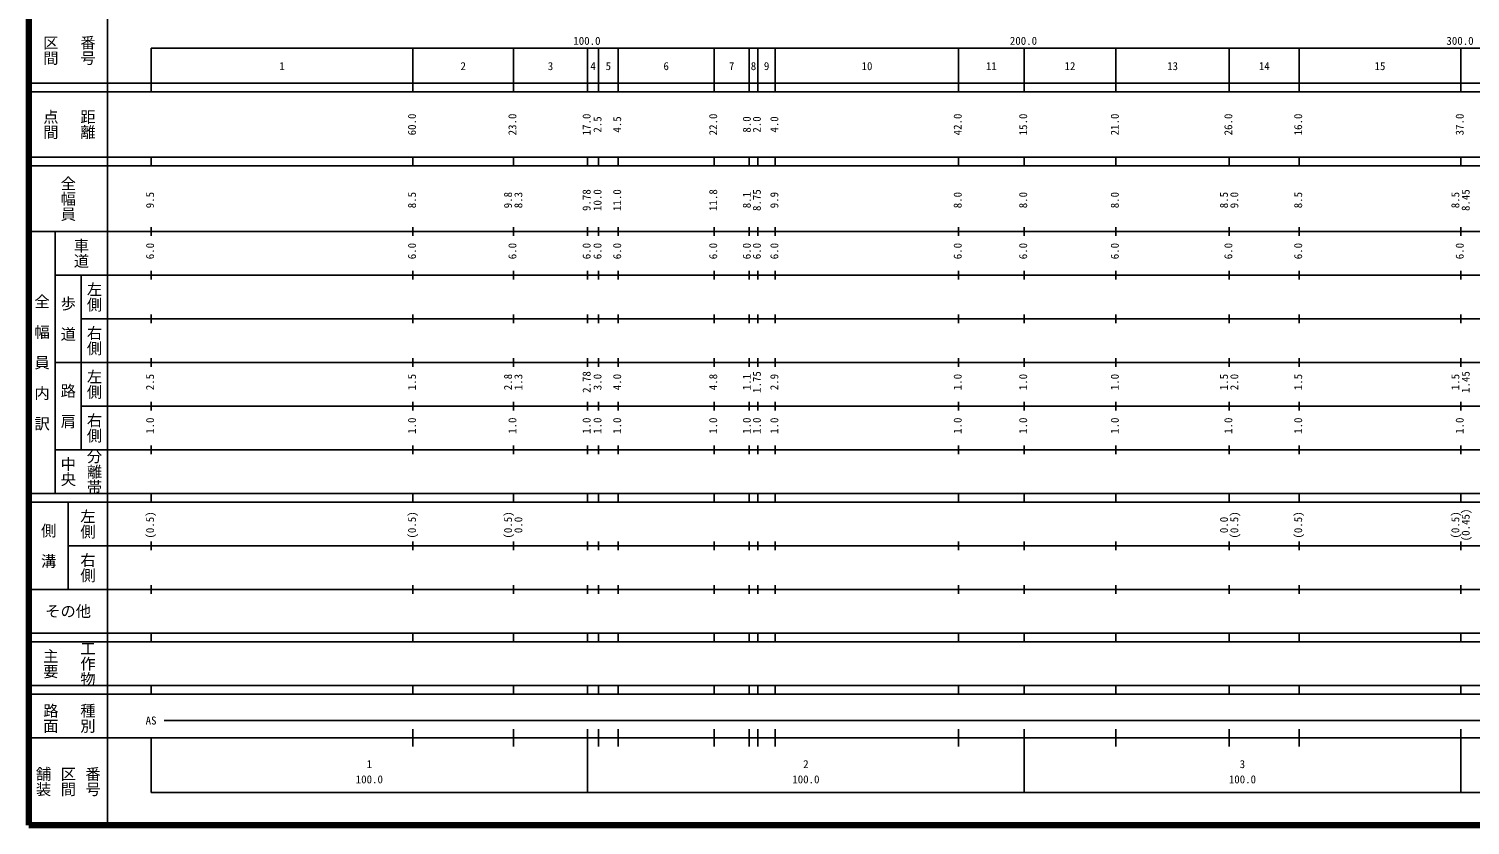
# Model space of a CAD drawing. Units: millimetres on the paper, enlarged 1000 times. Extents: x 40000 to 680000, y 20000 to 380000.
# Drawn here: x 40000 to 370172, y 20000 to 202409 of the extents above; entities that cross this region are included whole.
import ezdxf
from ezdxf.enums import TextEntityAlignment as Align

# ---------------------------------------------------------------- set-up
doc = ezdxf.new("R2010")
doc.units = ezdxf.units.MM
doc.header["$LTSCALE"] = 1000
doc.layers.add('M-TTL', color=2, linetype='Continuous', lineweight=140)
doc.layers.add('M-TTL-BAND', color=7, linetype='Continuous', lineweight=25)
doc.styles.add('@ＭＳ ゴシック', font='')
doc.styles.add('ＭＳ ゴシック', font='')
doc.styles.get('@ＭＳ ゴシック').set_extended_font_data('@MS Gothic')
doc.styles.get('ＭＳ ゴシック').set_extended_font_data('MS Gothic')

msp = doc.modelspace()

# ---------------------------------------------------------------- linework, layer by layer
at = {"layer": 'M-TTL'}
for p, q in [((40000, 380000), (40000, 20000)), ((40000, 20000), (680000, 20000))]:
    msp.add_line(p, q, dxfattribs=at)
at = {"layer": 'M-TTL-BAND'}
for p, q in [((58000, 370000), (58000, 20000)), ((68000, 198000), (579000, 198000)), ((68000, 198000), (68000, 188000)), ((128000, 188000), (128000, 198000)), ((151000, 188000), (151000, 198000)), ((168000, 188000), (168000, 198000)), ((170500, 188000), (170500, 198000)), ((175000, 188000), (175000, 198000)), ((197000, 188000), (197000, 198000)), ((205000, 188000), (205000, 198000)), ((207000, 188000), (207000, 198000)), ((211000, 188000), (211000, 198000)), ((253000, 188000), (253000, 198000)), ((268000, 188000), (268000, 198000)), ((289000, 188000), (289000, 198000)), ((315000, 188000), (315000, 198000)), ((331000, 188000), (331000, 198000)), ((368000, 188000), (368000, 198000)), ((40000, 190000), (579000, 190000)), ((40000, 188000), (579000, 188000)), ((40000, 173000), (579000, 173000)), ((68000, 171000), (68000, 173000)), ((128000, 171000), (128000, 173000)), ((151000, 171000), (151000, 173000)), ((168000, 171000), (168000, 173000)), ((170500, 171000), (170500, 173000)), ((175000, 171000), (175000, 173000)), ((197000, 171000), (197000, 173000)), ((205000, 171000), (205000, 173000)), ((207000, 171000), (207000, 173000)), ((211000, 171000), (211000, 173000)), ((253000, 171000), (253000, 173000)), ((268000, 171000), (268000, 173000)), ((289000, 171000), (289000, 173000)), ((315000, 171000), (315000, 173000)), ((331000, 171000), (331000, 173000)), ((368000, 171000), (368000, 173000)), ((40000, 171000), (579000, 171000)), ((40000, 156000), (579000, 156000)), ((46000, 96000), (46000, 156000)), ((68000, 155000), (68000, 157000)), ((128000, 155000), (128000, 157000)), ((151000, 155000), (151000, 157000)), ((168000, 155000), (168000, 157000)), ((170500, 155000), (170500, 157000)), ((175000, 155000), (175000, 157000)), ((197000, 155000), (197000, 157000)), ((205000, 155000), (205000, 157000)), ((207000, 155000), (207000, 157000)), ((211000, 155000), (211000, 157000)), ((253000, 155000), (253000, 157000)), ((268000, 155000), (268000, 157000)), ((289000, 155000), (289000, 157000)), ((315000, 155000), (315000, 157000)), ((331000, 155000), (331000, 157000)), ((368000, 155000), (368000, 157000)), ((46000, 146000), (579000, 146000)), ((52000, 146000), (52000, 106000)), ((68000, 145000), (68000, 147000)), ((128000, 145000), (128000, 147000)), ((151000, 145000), (151000, 147000)), ((168000, 145000), (168000, 147000)), ((170500, 145000), (170500, 147000)), ((175000, 145000), (175000, 147000)), ((197000, 145000), (197000, 147000)), ((205000, 145000), (205000, 147000)), ((207000, 145000), (207000, 147000)), ((211000, 145000), (211000, 147000)), ((253000, 145000), (253000, 147000)), ((268000, 145000), (268000, 147000)), ((289000, 145000), (289000, 147000)), ((315000, 145000), (315000, 147000)), ((331000, 145000), (331000, 147000)), ((368000, 145000), (368000, 147000)), ((52000, 136000), (579000, 136000)), ((68000, 135000), (68000, 137000)), ((128000, 135000), (128000, 137000)), ((151000, 135000), (151000, 137000)), ((168000, 135000), (168000, 137000)), ((170500, 135000), (170500, 137000)), ((175000, 135000), (175000, 137000)), ((197000, 135000), (197000, 137000)), ((205000, 135000), (205000, 137000)), ((207000, 135000), (207000, 137000)), ((211000, 135000), (211000, 137000)), ((253000, 135000), (253000, 137000)), ((268000, 135000), (268000, 137000)), ((289000, 135000), (289000, 137000)), ((315000, 135000), (315000, 137000)), ((331000, 135000), (331000, 137000)), ((368000, 135000), (368000, 137000)), ((46000, 126000), (579000, 126000)), ((68000, 125000), (68000, 127000)), ((128000, 125000), (128000, 127000)), ((151000, 125000), (151000, 127000)), ((168000, 125000), (168000, 127000)), ((170500, 125000), (170500, 127000)), ((175000, 125000), (175000, 127000)), ((197000, 125000), (197000, 127000)), ((205000, 125000), (205000, 127000)), ((207000, 125000), (207000, 127000)), ((211000, 125000), (211000, 127000)), ((253000, 125000), (253000, 127000)), ((268000, 125000), (268000, 127000)), ((289000, 125000), (289000, 127000)), ((315000, 125000), (315000, 127000)), ((331000, 125000), (331000, 127000)), ((368000, 125000), (368000, 127000)), ((52000, 116000), (579000, 116000)), ((68000, 115000), (68000, 117000)), ((128000, 115000), (128000, 117000)), ((151000, 115000), (151000, 117000)), ((168000, 115000), (168000, 117000)), ((170500, 115000), (170500, 117000)), ((175000, 115000), (175000, 117000)), ((197000, 115000), (197000, 117000)), ((205000, 115000), (205000, 117000)), ((207000, 115000), (207000, 117000)), ((211000, 115000), (211000, 117000)), ((253000, 115000), (253000, 117000)), ((268000, 115000), (268000, 117000)), ((289000, 115000), (289000, 117000)), ((315000, 115000), (315000, 117000)), ((331000, 115000), (331000, 117000)), ((368000, 115000), (368000, 117000)), ((46000, 106000), (579000, 106000)), ((68000, 105000), (68000, 107000)), ((128000, 105000), (128000, 107000)), ((151000, 105000), (151000, 107000)), ((168000, 105000), (168000, 107000)), ((170500, 105000), (170500, 107000)), ((175000, 105000), (175000, 107000)), ((197000, 105000), (197000, 107000)), ((205000, 105000), (205000, 107000)), ((207000, 105000), (207000, 107000)), ((211000, 105000), (211000, 107000)), ((253000, 105000), (253000, 107000)), ((268000, 105000), (268000, 107000)), ((289000, 105000), (289000, 107000)), ((315000, 105000), (315000, 107000)), ((331000, 105000), (331000, 107000)), ((368000, 105000), (368000, 107000)), ((40000, 96000), (579000, 96000)), ((68000, 94000), (68000, 96000)), ((128000, 94000), (128000, 96000)), ((151000, 94000), (151000, 96000)), ((168000, 94000), (168000, 96000)), ((170500, 94000), (170500, 96000)), ((175000, 94000), (175000, 96000)), ((197000, 94000), (197000, 96000)), ((205000, 94000), (205000, 96000)), ((207000, 94000), (207000, 96000)), ((211000, 94000), (211000, 96000)), ((253000, 94000), (253000, 96000)), ((268000, 94000), (268000, 96000)), ((289000, 94000), (289000, 96000)), ((315000, 94000), (315000, 96000)), ((331000, 94000), (331000, 96000)), ((368000, 94000), (368000, 96000)), ((40000, 94000), (579000, 94000)), ((49000, 94000), (49000, 74000)), ((49000, 84000), (579000, 84000)), ((68000, 83000), (68000, 85000)), ((128000, 83000), (128000, 85000)), ((151000, 83000), (151000, 85000)), ((168000, 83000), (168000, 85000)), ((170500, 83000), (170500, 85000)), ((175000, 83000), (175000, 85000)), ((197000, 83000), (197000, 85000)), ((205000, 83000), (205000, 85000)), ((207000, 83000), (207000, 85000)), ((211000, 83000), (211000, 85000)), ((253000, 83000), (253000, 85000)), ((268000, 83000), (268000, 85000)), ((289000, 83000), (289000, 85000)), ((315000, 83000), (315000, 85000)), ((331000, 83000), (331000, 85000)), ((368000, 83000), (368000, 85000)), ((40000, 74000), (579000, 74000)), ((68000, 73000), (68000, 75000)), ((128000, 73000), (128000, 75000)), ((151000, 73000), (151000, 75000)), ((168000, 73000), (168000, 75000)), ((170500, 73000), (170500, 75000)), ((175000, 73000), (175000, 75000)), ((197000, 73000), (197000, 75000)), ((205000, 73000), (205000, 75000)), ((207000, 73000), (207000, 75000)), ((211000, 73000), (211000, 75000)), ((253000, 73000), (253000, 75000)), ((268000, 73000), (268000, 75000)), ((289000, 73000), (289000, 75000)), ((315000, 73000), (315000, 75000)), ((331000, 73000), (331000, 75000)), ((368000, 73000), (368000, 75000)), ((40000, 64000), (579000, 64000)), ((68000, 62000), (68000, 64000)), ((128000, 62000), (128000, 64000)), ((151000, 62000), (151000, 64000)), ((168000, 62000), (168000, 64000)), ((170500, 62000), (170500, 64000)), ((175000, 62000), (175000, 64000)), ((197000, 62000), (197000, 64000)), ((205000, 62000), (205000, 64000)), ((207000, 62000), (207000, 64000)), ((211000, 62000), (211000, 64000)), ((253000, 62000), (253000, 64000)), ((268000, 62000), (268000, 64000)), ((289000, 62000), (289000, 64000)), ((315000, 62000), (315000, 64000)), ((331000, 62000), (331000, 64000)), ((368000, 62000), (368000, 64000)), ((40000, 62000), (579000, 62000)), ((40000, 52000), (579000, 52000)), ((40000, 50000), (579000, 50000)), ((68000, 50000), (68000, 52000)), ((128000, 50000), (128000, 52000)), ((151000, 50000), (151000, 52000)), ((168000, 50000), (168000, 52000)), ((170500, 50000), (170500, 52000)), ((175000, 50000), (175000, 52000)), ((197000, 50000), (197000, 52000)), ((205000, 50000), (205000, 52000)), ((207000, 50000), (207000, 52000)), ((211000, 50000), (211000, 52000)), ((253000, 50000), (253000, 52000)), ((268000, 50000), (268000, 52000)), ((289000, 50000), (289000, 52000)), ((315000, 50000), (315000, 52000)), ((331000, 50000), (331000, 52000)), ((368000, 50000), (368000, 52000)), ((71000, 44000), (565000, 44000)), ((40000, 40000), (579000, 40000)), ((68000, 40000), (68000, 27500)), ((128000, 38000), (128000, 42000)), ((151000, 38000), (151000, 42000)), ((168000, 27500), (168000, 42000)), ((170500, 38000), (170500, 42000)), ((175000, 38000), (175000, 42000)), ((197000, 38000), (197000, 42000)), ((205000, 38000), (205000, 42000)), ((207000, 38000), (207000, 42000)), ((211000, 38000), (211000, 42000)), ((253000, 38000), (253000, 42000)), ((268000, 27500), (268000, 42000)), ((289000, 38000), (289000, 42000)), ((315000, 38000), (315000, 42000)), ((331000, 38000), (331000, 42000)), ((368000, 27500), (368000, 42000)), ((68000, 27500), (579000, 27500))]:
    msp.add_line(p, q, dxfattribs=at)

# ---------------------------------------------------------------- texts
at = {"layer": 'M-TTL-BAND', "style": '@ＭＳ ゴシック'}
for s, p in [('区間', (45000, 197500)), ('番号', (53500, 197500)), ('点間', (45000, 180500)), ('距離', (53500, 180500)), ('全幅員', (49000, 163500)), ('車道', (52000, 151000)), ('左側', (55000, 141000)), ('全\u3000幅\u3000員\u3000内\u3000訳', (43000, 126000)), ('歩\u3000道', (49000, 136000)), ('右側', (55000, 131000)), ('左側', (55000, 121000)), ('路\u3000肩', (49000, 116000)), ('右側', (55000, 111000)), ('分離帯', (55000, 101000)), ('中央', (49000, 101000)), ('左側', (53500, 89000)), ('側\u3000溝', (44500, 84000)), ('右側', (53500, 79000)), ('主要', (45000, 57000)), ('工作物', (53500, 57000)), ('路面', (45000, 44500)), ('種別', (53500, 44500)), ('舗装', (43333, 30000)), ('区間', (49000, 30000)), ('番号', (54667, 30000))]:
    msp.add_text(s, height=2566, rotation=270, dxfattribs=at).set_placement(p, align=Align.MIDDLE_CENTER)
at = {"layer": 'M-TTL-BAND', "style": 'ＭＳ ゴシック'}
for s, p in [('100.0', (167844, 198195)), ('200.0', (267844, 198195)), ('300.0', (367844, 198195)), ('1', (98000, 192405)), ('2', (139500, 192405)), ('3', (159500, 192405)), ('4', (169250, 192405)), ('5', (172750, 192405)), ('6', (186000, 192405)), ('7', (201000, 192405)), ('8', (206000, 192405)), ('9', (209000, 192405)), ('10', (232000, 192405)), ('11', (260500, 192405)), ('12', (278500, 192405)), ('13', (302000, 192405)), ('14', (323000, 192405)), ('15', (349500, 192405)), ('AS', (68000, 42500)), ('1', (118000, 32523)), ('2', (218000, 32523)), ('3', (318000, 32523)), ('100.0', (118000, 29033)), ('100.0', (218000, 29033)), ('100.0', (318000, 29033))]:
    msp.add_text(s, height=1833, dxfattribs=at).set_placement(p, align=Align.BOTTOM_CENTER)
for s, p in [('60.0', (129228, 180500)), ('23.0', (152228, 180500)), ('17.0', (169228, 180500)), ('2.5', (171728, 180500)), ('4.5', (176228, 180500)), ('22.0', (198228, 180500)), ('8.0', (205926, 180500)), ('2.0', (208228, 180500)), ('4.0', (212228, 180500)), ('42.0', (254228, 180500)), ('15.0', (269228, 180500)), ('21.0', (290228, 180500)), ('26.0', (316228, 180500)), ('16.0', (332228, 180500)), ('37.0', (369228, 180500)), ('9.78', (169228, 163174)), ('10.0', (171728, 163174)), ('11.0', (176228, 163174)), ('11.8', (198228, 163174)), ('8.75', (208228, 163174)), ('8.45', (370598, 163174)), ('9.5', (69228, 163174)), ('8.5', (129228, 163174)), ('9.8', (151228, 163174)), ('8.3', (153598, 163174)), ('8.1', (205926, 163174)), ('9.9', (212228, 163174)), ('8.0', (254228, 163174)), ('8.0', (269228, 163174)), ('8.0', (290228, 163174)), ('8.5', (315228, 163174)), ('9.0', (317598, 163174)), ('8.5', (332228, 163174)), ('8.5', (368228, 163174)), ('6.0', (69228, 151500)), ('6.0', (129228, 151500)), ('6.0', (152228, 151500)), ('6.0', (169228, 151500)), ('6.0', (171728, 151500)), ('6.0', (176228, 151500)), ('6.0', (198228, 151500)), ('6.0', (205926, 151500)), ('6.0', (208228, 151500)), ('6.0', (212228, 151500)), ('6.0', (254228, 151500)), ('6.0', (269228, 151500)), ('6.0', (290228, 151500)), ('6.0', (316228, 151500)), ('6.0', (332228, 151500)), ('6.0', (369228, 151500)), ('2.5', (69228, 121500)), ('1.5', (129228, 121500)), ('2.8', (151228, 121500)), ('1.3', (153598, 121500)), ('2.78', (169228, 121500)), ('3.0', (171728, 121500)), ('4.0', (176228, 121500)), ('4.8', (198228, 121500)), ('1.1', (205926, 121500)), ('1.75', (208228, 121500)), ('2.9', (212228, 121500)), ('1.0', (254228, 121500)), ('1.0', (269228, 121500)), ('1.0', (290228, 121500)), ('1.5', (315228, 121500)), ('2.0', (317598, 121500)), ('1.5', (332228, 121500)), ('1.5', (368228, 121500)), ('1.45', (370598, 121500)), ('1.0', (69228, 111500)), ('1.0', (129228, 111500)), ('1.0', (152228, 111500)), ('1.0', (169228, 111500)), ('1.0', (171728, 111500)), ('1.0', (176228, 111500)), ('1.0', (198228, 111500)), ('1.0', (205926, 111500)), ('1.0', (208228, 111500)), ('1.0', (212228, 111500)), ('1.0', (254228, 111500)), ('1.0', (269228, 111500)), ('1.0', (290228, 111500)), ('1.0', (316228, 111500)), ('1.0', (332228, 111500)), ('1.0', (369228, 111500)), ('(0.5)', (69228, 88764)), ('(0.5)', (129228, 88764)), ('(0.5)', (151228, 88764)), ('0.0', (153598, 88764)), ('0.0', (315228, 88764)), ('(0.5)', (317598, 88764)), ('(0.5)', (332228, 88764)), ('(0.5)', (368228, 88764)), ('(0.45)', (370598, 88764))]:
    msp.add_text(s, height=1833, rotation=90, dxfattribs=at).set_placement(p, align=Align.BOTTOM_CENTER)
msp.add_text('その他', height=2566, dxfattribs=at).set_placement((49000, 69000), align=Align.MIDDLE_CENTER)

doc.saveas('drawing.dxf')
